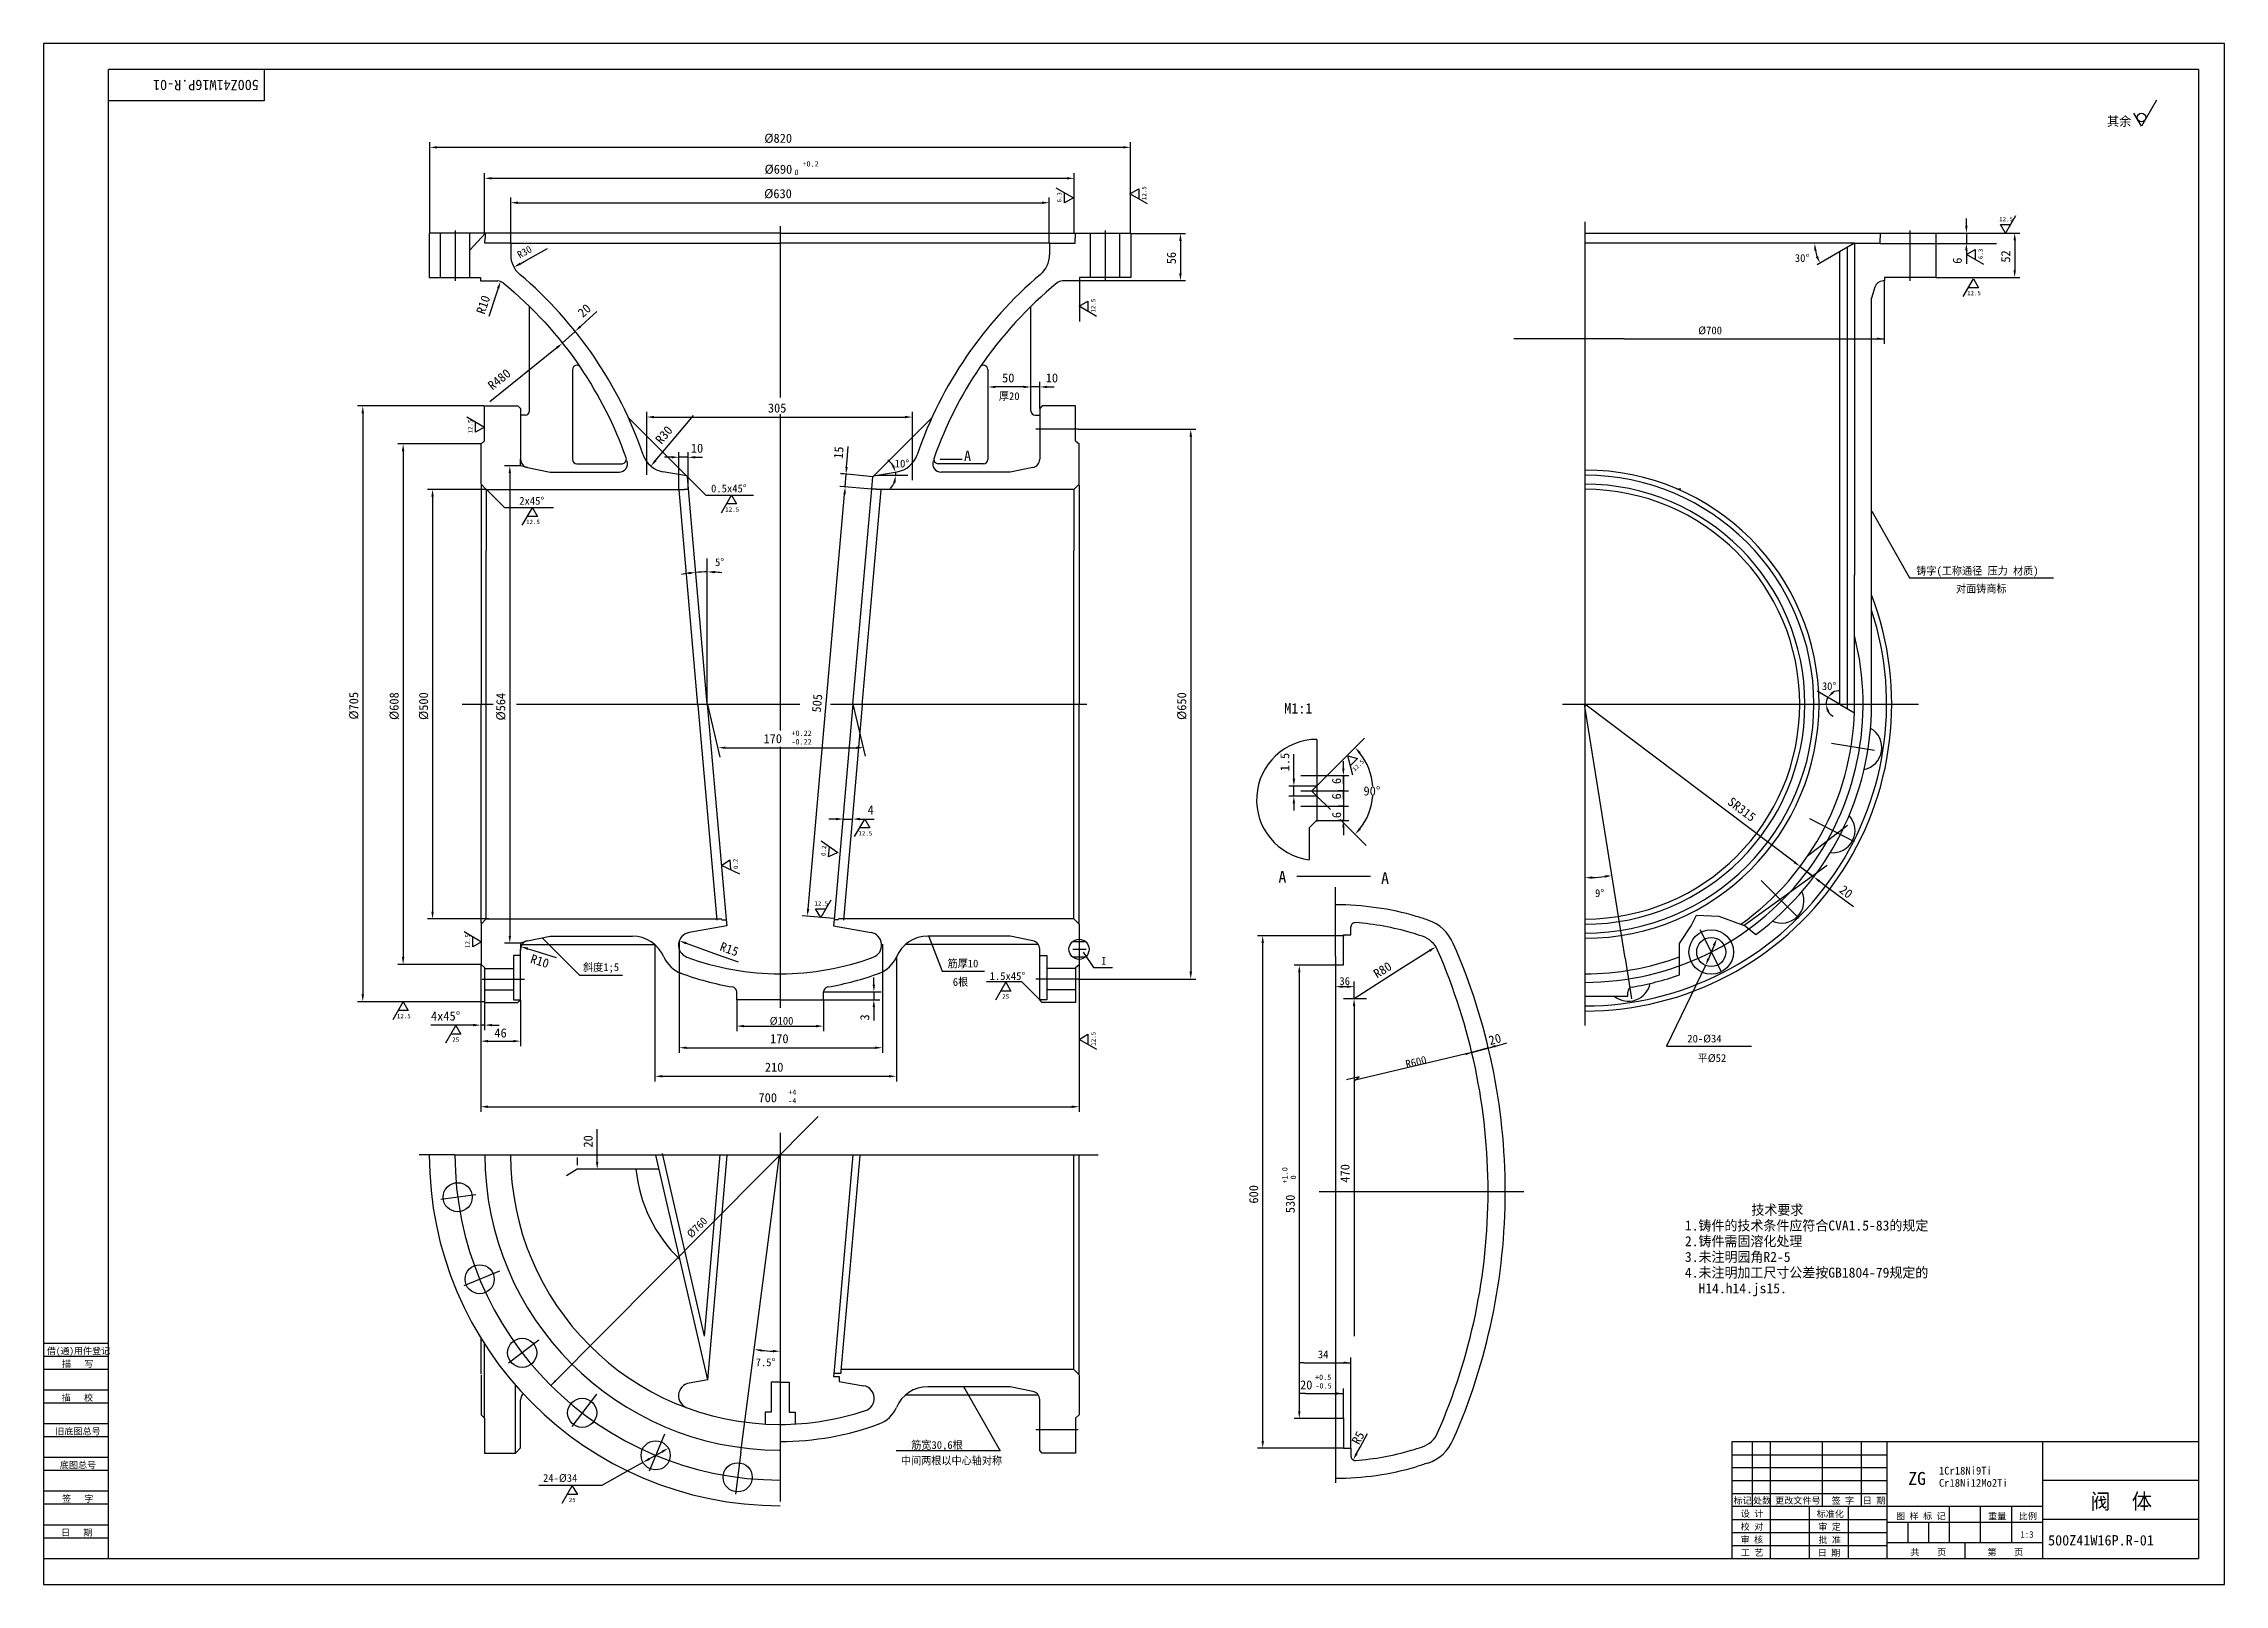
# Model space of a CAD drawing. Header units: metres. Extents: x 0 to 841, y 0 to 594.
import ezdxf

# ---------------------------------------------------------------- set-up
doc = ezdxf.new("R2010")
doc.units = ezdxf.units.M
for name, color, linetype in [('C', 6, 'Continuous'), ('D', 1, 'Continuous'), ('FL', 5, 'Continuous'), ('HA', 5, 'Continuous'), ('T', 7, 'Continuous'), ('TL', 4, 'Continuous')]:
    doc.layers.add(name, color=color, linetype=linetype)

# ---------------------------------------------------------------- blocks, each defined once
blk = doc.blocks.new('TUKUN1')
at = {"layer": 'FL'}
for p, q in [((841, 594), (0, 594)), ((0, 594), (0, 0)), ((841, 0), (841, 594)), ((0, 83), (25, 83)), ((0, 75), (25, 75)), ((0, 70), (25, 70)), ((0, 62), (25, 62)), ((0, 57), (25, 57)), ((659, 30), (659, 55)), ((666, 10), (666, 55)), ((686, 30), (686, 55)), ((701, 30), (701, 55)), ((0, 49), (25, 49)), ((0, 44), (25, 44)), ((651, 50), (711, 50)), ((651, 45), (711, 45)), ((0, 36), (25, 36)), ((651, 40), (711, 40)), ((651, 35), (711, 35)), ((0, 31), (25, 31)), ((696, 10), (696, 30)), ((0, 23), (25, 23)), ((0, 18), (25, 18)), ((651, 25), (711, 25)), ((651, 20), (711, 20)), ((651, 15), (711, 15)), ((0, 0), (841, 0))]:
    blk.add_line(p, q, dxfattribs=at)
at = {"layer": 'TL'}
for p, q in [((831, 584), (25, 584)), ((25, 10), (25, 584)), ((85, 584), (85, 572)), ((831, 584), (831, 10)), ((85, 572), (25, 572)), ((0, 93), (25, 93)), ((0, 88), (25, 88)), ((831, 55), (651, 55)), ((651, 55), (651, 10)), ((711, 10), (711, 55)), ((771, 10), (771, 55)), ((831, 40), (771, 40)), ((771, 30), (651, 30)), ((681, 10), (681, 30)), ((735, 16), (735, 30)), ((747, 16), (747, 30)), ((759, 16), (759, 30)), ((711, 24), (771, 24)), ((719, 16), (719, 24)), ((727, 16), (727, 24)), ((831, 25), (771, 25)), ((0, 10), (831, 10)), ((771, 16), (711, 16)), ((741, 10), (741, 16))]:
    blk.add_line(p, q, dxfattribs=at)
at = {"layer": 'T'}
for s, p in [('借(通)用件登记', (1.26, 88.76)), ('描   写', (7.09, 83.76)), ('描   校', (6.98, 70.76)), ('旧底图总号', (4.52, 57.76)), ('底图总号', (6.25, 44.76)), ('签   字', (7.1, 31.76)), ('标记', (651.71, 31.07)), ('处数', (659.22, 31.07)), ('更改文件号', (667.75, 31.07)), ('签 字', (689.53, 31.07)), ('日 期', (701.57, 31.07)), ('设 计', (654.5, 25.99)), ('标准化', (683.77, 25.93)), ('图 样 标 记', (714.4, 25.04)), ('重量', (749.88, 25.04)), ('比例', (761.7, 25.04)), ('日   期', (6.72, 18.76)), ('校 对', (654.48, 20.99)), ('审 核', (654.41, 15.99)), ('批 准', (684.46, 15.93)), ('审 定', (684.39, 20.93)), ('工 艺', (654.52, 10.99)), ('日 期', (684.18, 10.93)), ('共    页', (719.91, 11.13)), ('第    页', (749.62, 11.13))]:
    blk.add_text(s, height=2.5, dxfattribs=at).set_placement(p)

msp = doc.modelspace()

# ---------------------------------------------------------------- linework, layer by layer
at = {"layer": 'C'}
for p, q in [((158.7, 521.99), (158.7, 502.54)), ((284.03, 523.61), (284.03, 457.56)), ((409.36, 521.99), (409.36, 502.54)), ((594.41, 525.34), (594.41, 235.43)), ((719.74, 521.99), (719.74, 502.54)), ((284.03, 451.12), (284.03, 329.19)), ((398.97, 445.32), (382.64, 445.32)), ((161.35, 339.34), (173.38, 339.34)), ((182.36, 339.34), (291.64, 339.34)), ((303.4, 339.34), (350.53, 339.34)), ((350.53, 339.34), (402.25, 339.34)), ((585.74, 339.34), (722.98, 339.34)), ((284.03, 322.84), (284.03, 289.21)), ((689.45, 324.29), (706.1, 321.65)), ((484.89, 311.86), (496.95, 311.86)), ((484.89, 305.93), (496.95, 305.93)), ((484.89, 300), (496.95, 300)), ((680.98, 295.23), (698.22, 286.44)), ((284.03, 289.21), (284.03, 222.3)), ((662.41, 271.34), (676.89, 256.86)), ((498.23, 261.93), (498.23, 268.83)), ((498.23, 242), (498.23, 261.93)), ((638.7, 252.42), (646.92, 236.28)), ((396.73, 247.81), (402.08, 247.81)), ((396.97, 244.84), (402.08, 244.84)), ((397.2, 241.88), (401.83, 241.88)), ((498.23, 242), (498.23, 238.66)), ((498.23, 238.66), (498.23, 64.02)), ((609.92, 241.43), (612.4, 225.79)), ((169.09, 233.36), (185.42, 233.36)), ((398.97, 233.36), (382.64, 233.36)), ((594.41, 235.43), (594.41, 226.82)), ((594.41, 226.82), (594.41, 220.2)), ((594.41, 220.2), (594.41, 215.42)), ((284.03, 174.05), (284.03, 61.75)), ((158.4, 165.62), (144.86, 165.62)), ((158.4, 165.62), (406.71, 165.62)), ((491.96, 151.45), (570.86, 151.45)), ((166.72, 150.17), (153.16, 148.39)), ((175.79, 120.78), (162.08, 115.1)), ((190.95, 94.19), (179.31, 85.26)), ((213.25, 73.38), (203.67, 60.89)), ((284.03, 61.75), (284.03, 54.94)), ((398.97, 59.64), (382.64, 59.64)), ((498.23, 64.02), (498.23, 59.23)), ((498.23, 59.23), (498.23, 40.92)), ((239.39, 57.86), (233.51, 43.66)), ((268.93, 50.93), (266.8, 34.74)), ((284.03, 54.94), (284.03, 31.94)), ((498.23, 40.92), (498.23, 39.12))]:
    msp.add_line(p, q, dxfattribs=at)
for centre, radius, start, end in [((594.41, 339.34), 107.25, 270, 14.3), ((284.03, 165.62), 125.4, 180, 270)]:
    msp.add_arc(centre, radius, start, end, dxfattribs=at)
at = {"layer": 'D'}
for p, q in [((814.88, 572.26), (809.03, 562.12)), ((809.03, 562.12), (806.1, 567.19)), ((148.94, 520.74), (148.94, 556.02)), ((419.13, 520.74), (419.13, 556.02)), ((151.74, 554.02), (416.33, 554.02)), ((170.01, 520.74), (170.01, 544.08)), ((172.81, 542.08), (394.62, 542.08)), ((390.37, 538.42), (397.13, 534.52)), ((397.42, 520.74), (397.42, 544.08)), ((180.12, 517.01), (180.12, 534.67)), ((182.92, 532.67), (385.01, 532.67)), ((387.81, 516.98), (387.81, 534.67)), ((393.75, 532.57), (393.75, 536.47)), ((397.13, 534.52), (393.75, 532.57)), ((418.92, 536.13), (422.3, 538.08)), ((425.68, 532.23), (418.92, 536.13)), ((422.3, 538.08), (422.3, 534.18)), ((741.5, 523.77), (741.5, 526.57)), ((754.63, 524.29), (758.53, 524.29)), ((756.58, 520.91), (754.63, 524.29)), ((760.48, 527.67), (756.58, 520.91)), ((186.26, 510.5), (194.36, 514.97)), ((419.17, 520.77), (440.42, 520.77)), ((438.42, 517.97), (438.42, 505.42)), ((692.6, 513.71), (683.94, 508.71)), ((708.23, 516.98), (753.11, 516.98)), ((729.71, 520.97), (753.11, 520.97)), ((741.5, 520.97), (741.5, 516.98)), ((741.5, 514.18), (741.5, 511.38)), ((741.53, 512.72), (744.91, 514.67)), ((744.91, 514.67), (744.91, 510.77)), ((753.11, 520.97), (762.14, 520.97)), ((760.14, 518.17), (760.14, 506.64)), ((183.8, 509.14), (186.26, 510.5)), ((741.5, 511.38), (741.5, 509.12)), ((748.29, 508.82), (741.53, 512.72)), ((174.41, 497.01), (171.69, 488.86)), ((175.3, 499.66), (174.41, 497.01)), ((399.51, 502.62), (440.42, 502.62)), ((399.53, 502.49), (399.53, 486.85)), ((709.8, 502.28), (709.8, 478.23)), ((729.85, 503.84), (762.14, 503.84)), ((740.3, 496.53), (744.21, 503.29)), ((746.16, 499.91), (742.26, 499.91)), ((744.21, 503.29), (746.16, 499.91)), ((209.06, 486.86), (213.3, 490.75)), ((399.31, 492.75), (402.69, 494.7)), ((406.07, 488.85), (399.31, 492.75)), ((402.69, 494.7), (402.69, 490.8)), ((200, 478.51), (204.94, 483.06)), ((207, 484.96), (209.06, 486.86)), ((609.47, 480.23), (567, 480.23)), ((609.47, 480.23), (709.8, 480.23)), ((197.91, 476.73), (172.05, 455.91)), ((384.13, 453.35), (384.13, 463.63)), ((169.82, 454.33), (121.08, 454.33)), ((377.88, 461.63), (367.03, 461.63)), ((384.13, 461.63), (380.68, 461.63)), ((386.93, 461.63), (389.73, 461.63)), ((123.08, 451.53), (123.08, 227.42)), ((163.22, 450.06), (169.98, 446.15)), ((166.6, 444.2), (166.6, 448.11)), ((169.98, 446.15), (166.6, 444.2)), ((232.61, 427.82), (232.61, 452.03)), ((235.41, 450.03), (332.22, 450.03)), ((244.63, 443.5), (250.6, 450.57)), ((335.02, 425.67), (335.02, 452.03)), ((168.75, 439.66), (136.65, 439.66)), ((235.99, 433.26), (244.63, 443.5)), ((309.89, 433.57), (310.3, 438.64)), ((398.97, 445.32), (444.39, 445.32)), ((442.39, 442.52), (442.39, 236.16)), ((138.65, 436.86), (138.65, 241.82)), ((183.9, 431.21), (177.79, 431.21)), ((183.9, 431.21), (183.93, 433.77)), ((186.59, 430.54), (183.9, 431.21)), ((242.2, 434.53), (239.4, 434.53)), ((245, 421.99), (245, 436.53)), ((248.51, 434.53), (245, 434.53)), ((248.51, 421.99), (248.51, 436.53)), ((251.31, 434.53), (254.11, 434.53)), ((309.67, 430.78), (309.89, 433.57)), ((170.73, 422.16), (148, 422.16)), ((170.68, 422.22), (177.75, 415.15)), ((179.79, 428.41), (179.79, 250.01)), ((248.28, 426.95), (255.35, 419.88)), ((309.06, 423.13), (307.07, 423.29)), ((319.36, 422.18), (307.14, 423.25)), ((319.78, 426.95), (307.29, 428.24)), ((309.45, 427.99), (307.45, 428.15)), ((309.06, 423.13), (309.45, 427.99)), ((321.51, 427.58), (333.22, 427.58)), ((150, 419.36), (150, 259.32)), ((177.75, 415.15), (190.58, 415.15)), ((184.61, 408.33), (188.51, 415.09)), ((188.51, 415.09), (190.46, 411.71)), ((190.58, 415.15), (196.67, 415.15)), ((255.35, 419.88), (273.8, 419.88)), ((261.41, 413.14), (265.31, 419.9)), ((267.26, 416.52), (263.36, 416.52)), ((265.31, 419.9), (267.26, 416.52)), ((294.81, 260.36), (308.89, 420.29)), ((704.98, 413.7), (719.63, 387.99)), ((190.46, 411.71), (186.56, 411.71)), ((255.94, 339.34), (255.94, 395.45)), ((719.63, 387.99), (775.1, 387.99)), ((255.99, 339.19), (260.82, 318.95)), ((312.11, 339.34), (316.81, 319.31)), ((609.92, 241.43), (594.2, 339.34)), ((675.18, 278.44), (594.41, 339.34)), ((692.6, 339.3), (683.94, 344.3)), ((262.96, 322.55), (313.41, 322.55)), ((482.15, 313.36), (482.15, 320.12)), ((490.91, 307.76), (509.44, 326.29)), ((482.15, 310.56), (482.15, 313.36)), ((496.95, 311.86), (503.34, 311.86)), ((501.12, 311.8), (503.23, 311.8)), ((501.23, 314.6), (501.23, 317.4)), ((501.23, 311.8), (501.23, 305.93)), ((501.23, 308.69), (501.23, 311.49)), ((502.92, 319.45), (506.69, 318.44)), ((504.94, 311.91), (502.92, 319.45)), ((506.69, 318.44), (503.93, 315.68)), ((491.02, 307.76), (480.15, 307.76)), ((491.02, 303.92), (480.15, 303.92)), ((482.15, 303.92), (482.15, 307.76)), ((490.91, 304.02), (496.25, 298.69)), ((496.95, 305.93), (503.23, 305.93)), ((501.23, 305.89), (499.23, 305.89)), ((501.23, 305.89), (501.23, 300)), ((501.23, 302.78), (501.23, 305.58)), ((305.63, 295.05), (302.83, 295.05)), ((308.43, 295.05), (312.07, 295.05)), ((312.75, 288.27), (316.65, 295.03)), ((314.87, 295.05), (317.67, 295.05)), ((316.65, 295.03), (318.61, 291.65)), ((317.67, 295.05), (320.26, 295.05)), ((482.15, 301.12), (482.15, 298.32)), ((490.93, 294.49), (503.34, 294.49)), ((496.95, 300), (503.23, 300)), ((501.23, 299.98), (499.23, 299.98)), ((501.23, 294.49), (499.23, 294.49)), ((500.01, 294.93), (510.04, 284.89)), ((501.23, 299.98), (501.23, 294.49)), ((299.85, 286.62), (306.25, 282.14)), ((318.61, 291.65), (314.7, 291.65)), ((501.23, 291.69), (501.23, 288.89)), ((261.41, 277.1), (264.6, 279.34)), ((264.6, 279.34), (264.94, 275.45)), ((302.71, 280.49), (303.05, 284.38)), ((306.25, 282.14), (302.71, 280.49)), ((268.48, 273.81), (261.41, 277.1)), ((483.26, 272.97), (511.72, 272.97)), ((677.41, 276.76), (682.58, 272.81)), ((677.41, 276.76), (681.88, 273.38)), ((684.81, 271.11), (687.03, 269.41)), ((687.03, 269.41), (691.61, 265.91)), ((303.58, 263.83), (299.67, 257.07)), ((691.61, 265.91), (697.99, 261.31)), ((171.67, 256.52), (148, 256.52)), ((304.78, 256.67), (292.57, 257.75)), ((299.67, 257.07), (297.72, 260.45)), ((297.72, 260.45), (301.63, 260.45)), ((162.15, 251.66), (168.91, 247.75)), ((165.53, 245.8), (165.53, 249.71)), ((168.91, 247.75), (165.53, 245.8)), ((183.9, 247.21), (177.79, 247.21)), ((186.57, 248.14), (183.9, 247.21)), ((183.9, 247.21), (183.9, 244.27)), ((186.75, 245.05), (189.43, 244.22)), ((189.43, 244.22), (197.62, 241.65)), ((192.43, 249.17), (206.68, 234.83)), ((235.77, 246.63), (235.77, 193.89)), ((245.15, 248.11), (245.15, 204.89)), ((247.79, 247.17), (259.81, 242.85)), ((323.47, 246.77), (323.47, 204.89)), ((341.34, 249.83), (346.56, 236.43)), ((501.59, 250.09), (468.14, 250.09)), ((470.14, 55.31), (470.14, 247.29)), ((534.52, 244.29), (523.02, 236.99)), ((644.19, 246.37), (642.01, 241.19)), ((168.75, 239.02), (136.65, 239.02)), ((168.58, 239.07), (168.58, 213.61)), ((259.81, 242.85), (267.9, 239.95)), ((328.87, 241.9), (328.87, 193.89)), ((346.56, 236.43), (362.79, 236.43)), ((399.31, 239.02), (399.31, 182.14)), ((400.92, 243.69), (404.84, 237.78)), ((404.84, 237.78), (412.27, 237.78)), ((498.39, 238.74), (482.25, 238.74)), ((484.25, 235.94), (484.25, 66.75)), ((523.02, 236.99), (505.38, 225.8)), ((640.93, 238.61), (625.84, 207.49)), ((206.68, 234.83), (223.25, 234.83)), ((300.76, 228.38), (322.95, 228.38)), ((320.16, 231.18), (320.16, 233.98)), ((320.16, 228.38), (320.16, 225.4)), ((377.2, 232.25), (363.66, 232.25)), ((367.17, 225.35), (371.08, 232.11)), ((373.03, 228.73), (369.12, 228.73)), ((371.08, 232.11), (373.03, 228.73)), ((384.27, 225.18), (377.2, 232.25)), ((398.97, 233.36), (444.39, 233.36)), ((502.58, 230.42), (501, 230.42)), ((505.38, 225.8), (505.38, 232.42)), ((169.82, 224.62), (121.08, 224.62)), ((134.77, 217.81), (138.68, 224.57)), ((140.63, 221.19), (136.72, 221.19)), ((138.68, 224.57), (140.63, 221.19)), ((170.07, 224.33), (170.07, 213.61)), ((183.93, 225.32), (183.93, 207.43)), ((267.3, 225.33), (267.3, 213.23)), ((300.59, 225.4), (322.43, 225.4)), ((300.7, 225.4), (300.7, 213.23)), ((320.16, 222.6), (320.16, 219.8)), ((320.16, 219.8), (320.16, 217.38)), ((510.1, 225.8), (501.3, 225.8)), ((505.37, 223), (505.37, 95.75)), ((162.98, 215.61), (149.39, 215.61)), ((155.07, 208.74), (158.97, 215.5)), ((160.92, 212.12), (157.02, 212.12)), ((158.97, 215.5), (160.92, 212.12)), ((165.78, 215.61), (162.98, 215.61)), ((170.07, 215.61), (168.58, 215.61)), ((168.58, 213.61), (168.58, 207.43)), ((172.87, 215.61), (175.67, 215.61)), ((270.1, 215.23), (297.9, 215.23)), ((399.35, 210.12), (402.73, 212.07)), ((402.73, 212.07), (402.73, 208.17)), ((168.58, 207.43), (168.58, 182.14)), ((171.38, 209.43), (181.13, 209.43)), ((247.95, 206.89), (320.67, 206.89)), ((406.11, 206.22), (399.35, 210.12)), ((550.79, 205), (505.85, 194.33)), ((557.17, 206.8), (550.6, 204.99)), ((550.79, 205), (559.46, 207.36)), ((559.87, 207.55), (562.57, 208.29)), ((562.57, 208.29), (564.3, 208.72)), ((625.84, 207.49), (658.64, 207.49)), ((238.57, 195.89), (326.07, 195.89)), ((507.3, 195.7), (502.44, 194.55)), ((505.85, 194.33), (507.3, 195.7)), ((171.38, 184.14), (396.51, 184.14)), ((195.63, 76.68), (298.76, 180.44)), ((213.47, 171.1), (213.47, 175.51)), ((213.47, 162.85), (213.47, 171.1)), ((268.93, 50.93), (283.83, 165.47)), ((486.02, 85.45), (484.63, 85.45)), ((486.02, 85.45), (504.16, 85.45)), ((504.16, 52.51), (504.16, 87.45)), ((354.79, 76.33), (368.84, 51.53)), ((486.63, 73.56), (484.5, 73.56)), ((486.63, 73.56), (501.32, 73.56)), ((501.32, 64.08), (501.32, 75.56)), ((498.39, 63.95), (482.25, 63.95)), ((233.59, 48.39), (238.49, 51.13)), ((368.84, 51.53), (328.83, 51.53)), ((501.35, 52.51), (468.14, 52.51)), ((506.35, 50.44), (507.68, 52.91)), ((507.68, 52.91), (510.5, 58.12)), ((226.26, 44.29), (215.27, 38.14)), ((231.14, 47.02), (226.26, 44.29)), ((215.27, 38.14), (190.94, 38.14)), ((199.99, 31.25), (203.89, 38.01)), ((205.84, 34.63), (201.94, 34.63)), ((203.89, 38.01), (205.84, 34.63))]:
    msp.add_line(p, q, dxfattribs=at)
msp.add_circle((809.03, 565.5), 1.69, dxfattribs=at)
for centre, radius, start, end in [((698.32, 517.01), 15.31, 190.49, 199.51), ((321.51, 427.58), 7.14, 32.63, 55.26), ((321.51, 427.58), 7.14, 314.74, 337.37), ((321.51, 427.58), 7.14, 360, 10), ((255.94, 339.34), 50.99, 98.15, 101.29), ((255.94, 339.34), 50.99, 90, 95), ((255.94, 339.34), 50.99, 83.71, 86.85), ((692.54, 339.34), 5.2, 150, 180), ((692.54, 339.34), 5.2, 211.26, 242.52), ((692.54, 339.34), 5.2, 87.48, 118.74), ((489.04, 305.89), 23.63, 4.47, 38.21), ((489.04, 305.89), 23.63, 321.79, 355.53), ((594.41, 338.01), 65.58, 272.45, 276.67), ((284.03, 167.03), 77.16, 264.67, 267.92)]:
    msp.add_arc(centre, radius, start, end, dxfattribs=at)
for points in [[(151.74, 554.48), (151.74, 553.55), (148.94, 554.02)], [(416.33, 554.48), (416.33, 553.55), (419.13, 554.02)], [(172.81, 542.55), (172.81, 541.62), (170.01, 542.08)], [(394.62, 542.55), (394.62, 541.62), (397.42, 542.08)], [(182.92, 533.14), (182.92, 532.2), (180.12, 532.67)], [(385.01, 533.14), (385.01, 532.2), (387.81, 532.67)], [(741.04, 523.77), (741.97, 523.77), (741.5, 520.97)], [(437.95, 517.97), (438.88, 517.97), (438.42, 520.77)], [(682.8, 514.18), (683.73, 514.27), (683.01, 517.01)], [(741.04, 514.18), (741.97, 514.18), (741.5, 516.98)], [(759.67, 518.17), (760.61, 518.17), (760.14, 520.97)], [(184.03, 508.74), (183.58, 509.55), (181.35, 507.79)], [(437.95, 505.42), (438.88, 505.42), (438.42, 502.62)], [(684.31, 512.09), (683.46, 511.7), (685.06, 509.36)], [(759.67, 506.64), (760.61, 506.64), (760.14, 503.84)], [(175.74, 499.52), (174.86, 499.81), (176.19, 502.32)], [(206.69, 485.3), (207.32, 484.62), (204.94, 483.06)], [(707, 480.68), (709.8, 480.23), (707, 479.78)], [(198.2, 476.37), (197.62, 477.09), (200.09, 478.49)], [(122.61, 451.53), (123.54, 451.53), (123.08, 454.33)], [(367.03, 462.1), (367.03, 461.17), (364.23, 461.63)], [(377.88, 462.1), (377.88, 461.17), (380.68, 461.63)], [(386.93, 462.1), (386.93, 461.17), (384.13, 461.63)], [(235.41, 450.5), (235.41, 449.57), (232.61, 450.03)], [(332.22, 450.5), (332.22, 449.57), (335.02, 450.03)], [(138.18, 436.86), (139.11, 436.86), (138.65, 439.66)], [(441.93, 442.52), (442.86, 442.52), (442.39, 445.32)], [(179.32, 428.41), (180.25, 428.41), (179.79, 431.21)], [(236.34, 432.96), (235.63, 433.56), (234.18, 431.12)], [(242.2, 435), (242.2, 434.07), (245, 434.53)], [(251.31, 435), (251.31, 434.07), (248.51, 434.53)], [(309.2, 430.82), (310.14, 430.74), (309.45, 427.99)], [(327.96, 431.6), (327.09, 431.26), (328.54, 428.82)], [(149.53, 419.36), (150.46, 419.36), (150, 422.16)], [(308.43, 420.33), (309.36, 420.25), (309.14, 423.08)], [(327.64, 424.92), (328.56, 424.74), (328.65, 427.58)], [(248.66, 390.28), (248.77, 389.35), (251.5, 390.14)], [(258.73, 389.79), (258.76, 390.72), (255.94, 390.33)], [(687.65, 336.52), (688.55, 336.77), (687.34, 339.34)], [(690.37, 343.56), (689.72, 344.23), (688.04, 341.94)], [(262.96, 323.02), (262.96, 322.09), (260.16, 322.55)], [(313.41, 323.02), (313.41, 322.09), (316.21, 322.55)], [(507.26, 320.2), (507.96, 320.82), (505.75, 322.6)], [(500.77, 314.6), (501.7, 314.6), (501.23, 311.8)], [(481.69, 310.56), (482.62, 310.56), (482.15, 307.76)], [(481.69, 301.12), (482.62, 301.12), (482.15, 303.92)], [(305.63, 295.52), (305.63, 294.58), (308.43, 295.05)], [(314.87, 295.52), (314.87, 294.58), (312.07, 295.05)], [(500.77, 291.69), (501.7, 291.69), (501.23, 294.49)], [(507.96, 290.96), (507.26, 291.58), (505.75, 289.18)], [(674.89, 278.07), (675.46, 278.81), (677.41, 276.76)], [(597.22, 272.03), (597.2, 272.96), (594.41, 272.43)], [(601.97, 273.34), (602.1, 272.42), (604.81, 273.26)], [(685.09, 271.48), (684.52, 270.74), (682.58, 272.81)], [(149.53, 259.32), (150.46, 259.32), (150, 256.52)], [(294.34, 260.4), (295.27, 260.32), (294.56, 257.57)], [(179.32, 250.01), (180.25, 250.01), (179.79, 247.21)], [(186.61, 244.61), (186.89, 245.5), (184.08, 245.89)], [(247.63, 246.73), (247.95, 247.6), (245.15, 248.11)], [(469.68, 247.29), (470.61, 247.29), (470.14, 250.09)], [(534.77, 243.9), (534.27, 244.69), (536.88, 245.79)], [(644.62, 246.19), (643.76, 246.55), (645.27, 248.95)], [(138.18, 241.82), (139.11, 241.82), (138.65, 239.02)], [(441.93, 236.16), (442.86, 236.16), (442.39, 233.36)], [(483.79, 235.94), (484.72, 235.94), (484.25, 238.74)], [(642.44, 241.01), (641.58, 241.37), (640.93, 238.61)], [(122.61, 227.42), (123.54, 227.42), (123.08, 224.62)], [(319.69, 231.18), (320.63, 231.18), (320.16, 228.38)], [(501, 230.89), (501, 229.96), (498.2, 230.42)], [(502.58, 230.89), (502.58, 229.96), (505.38, 230.42)], [(319.69, 222.6), (320.63, 222.6), (320.16, 225.4)], [(504.91, 223), (505.84, 223), (505.37, 225.8)], [(165.78, 216.08), (165.78, 215.15), (168.58, 215.61)], [(172.87, 216.08), (172.87, 215.15), (170.07, 215.61)], [(270.1, 215.7), (270.1, 214.76), (267.3, 215.23)], [(297.9, 215.7), (297.9, 214.76), (300.7, 215.23)], [(171.38, 209.9), (171.38, 208.96), (168.58, 209.43)], [(181.13, 209.9), (181.13, 208.96), (183.93, 209.43)], [(247.95, 207.36), (247.95, 206.43), (245.15, 206.89)], [(320.67, 207.36), (320.67, 206.43), (323.47, 206.89)], [(548.48, 204.05), (550.79, 205), (548.3, 204.81)], [(559.75, 208), (560, 207.1), (557.17, 206.8)], [(238.57, 196.35), (238.57, 195.42), (235.77, 195.89)], [(326.07, 196.35), (326.07, 195.42), (328.87, 195.89)], [(171.38, 184.61), (171.38, 183.67), (168.58, 184.14)], [(396.51, 184.61), (396.51, 183.67), (399.31, 184.14)], [(213.01, 162.85), (213.94, 162.85), (213.47, 160.05)], [(276.81, 89.74), (276.91, 90.67), (274.08, 90.52)], [(281.24, 90.39), (281.22, 89.46), (284.03, 89.87)], [(501.36, 85.9), (504.16, 85.45), (501.36, 85)], [(197.09, 78.7), (195.63, 76.68), (197.65, 78.15)], [(498.52, 74.01), (501.32, 73.56), (498.52, 73.11)], [(483.79, 66.75), (484.72, 66.75), (484.25, 63.95)], [(238.72, 50.73), (238.26, 51.54), (240.93, 52.5)], [(469.68, 55.31), (470.61, 55.31), (470.14, 52.51)], [(506.76, 50.22), (505.94, 50.67), (505.02, 47.98)], [(233.82, 47.98), (233.36, 48.8), (231.14, 47.02)]]:
    msp.add_solid(points, dxfattribs=at)
at = {"layer": 'HA'}
for p, q in [((170.28, 520.82), (164.38, 514.4)), ((695.64, 292.6), (680.24, 280.69)), ((687.77, 277.13), (655.78, 254.06)), ((630.84, 247.12), (635.33, 253.93)), ((635.33, 253.93), (637.42, 258.01)), ((637.42, 258.01), (646.09, 257.67)), ((646.09, 257.67), (654.35, 254.59)), ((654.35, 254.59), (656.13, 253.93)), ((656.13, 253.93), (660.28, 250.52)), ((630.84, 241.81), (630.84, 247.12)), ((630.84, 234.96), (630.84, 241.81))]:
    msp.add_line(p, q, dxfattribs=at)
msp.add_circle((399.31, 244.84), 3.88, dxfattribs=at)
at = {"layer": 'TL'}
for p, q in [((148.73, 520.97), (148.73, 503.81)), ((153.07, 520.97), (148.73, 520.97)), ((164.31, 520.97), (153.07, 520.97)), ((153.07, 503.87), (153.07, 520.89)), ((170.15, 520.97), (164.31, 520.97)), ((164.33, 503.87), (164.33, 520.89)), ((284.03, 520.97), (170.15, 520.97)), ((170.21, 517.01), (170.22, 518.99)), ((180.12, 517.01), (170.21, 517.01)), ((170.22, 520.97), (170.22, 518.99)), ((180.12, 517.01), (284.22, 517.01)), ((180.12, 517.01), (180.12, 512.57)), ((387.94, 517.01), (283.83, 517.01)), ((284.03, 520.97), (397.9, 520.97)), ((387.94, 517.01), (397.85, 517.01)), ((387.94, 517.01), (387.94, 512.57)), ((397.84, 520.97), (397.84, 518.99)), ((397.85, 517.01), (397.84, 518.99)), ((397.9, 520.97), (403.74, 520.97)), ((403.73, 503.87), (403.73, 520.89)), ((403.74, 520.97), (414.99, 520.97)), ((414.99, 520.97), (419.33, 520.97)), ((414.99, 503.87), (414.99, 520.89)), ((419.33, 520.97), (419.33, 503.81)), ((698.32, 517.01), (594.22, 517.01)), ((594.41, 520.97), (708.29, 520.97)), ((698.32, 517.01), (692.6, 513.71)), ((692.6, 513.71), (692.6, 339.41)), ((695.68, 389.06), (695.68, 515.49)), ((698.32, 517.01), (708.23, 517.01)), ((698.32, 517.01), (698.32, 512.57)), ((708.22, 520.97), (708.22, 518.99)), ((708.23, 517.01), (708.22, 518.99)), ((708.29, 520.97), (714.12, 520.97)), ((714.12, 520.97), (725.37, 520.97)), ((725.37, 520.97), (729.71, 520.97)), ((729.71, 520.97), (729.71, 503.81)), ((698.32, 512.57), (698.32, 389.06)), ((148.73, 503.81), (153.07, 503.81)), ((153.07, 503.81), (164.31, 503.81)), ((164.31, 503.81), (168.53, 503.81)), ((168.53, 503.81), (168.53, 502.49)), ((168.53, 502.49), (175.14, 502.49)), ((399.53, 502.49), (392.91, 502.49)), ((399.53, 503.81), (399.53, 502.49)), ((403.74, 503.81), (399.53, 503.81)), ((414.99, 503.81), (403.74, 503.81)), ((419.33, 503.81), (414.99, 503.81)), ((706.19, 500.13), (704.92, 495.83)), ((709.91, 502.49), (709.36, 502.49)), ((714.12, 503.81), (709.91, 503.81)), ((709.91, 503.81), (709.91, 502.49)), ((725.37, 503.81), (714.12, 503.81)), ((729.71, 503.81), (725.37, 503.81)), ((187.37, 480.27), (187.37, 492.56)), ((380.69, 480.27), (380.69, 492.56)), ((704.96, 388.03), (704.96, 495.98)), ((187.37, 452.42), (187.37, 480.27)), ((380.69, 452.42), (380.69, 480.27)), ((203.97, 468.36), (203.97, 433.71)), ((364.09, 468.36), (364.09, 433.71)), ((170.07, 454.34), (182.94, 454.34)), ((170.07, 440.87), (170.07, 454.34)), ((182.94, 454.34), (183.93, 453.35)), ((385.12, 454.34), (384.13, 453.35)), ((397.99, 454.34), (385.12, 454.34)), ((397.99, 440.87), (397.99, 454.34)), ((183.93, 453.35), (183.93, 433.77)), ((185.72, 450.77), (183.93, 450.77)), ((233.92, 441.34), (225.51, 449.75)), ((334.13, 441.34), (342.54, 449.75)), ((382.34, 450.77), (384.13, 450.77)), ((384.13, 453.35), (384.13, 433.77)), ((170.07, 440.87), (168.75, 439.66)), ((168.75, 424.14), (168.75, 439.66)), ((247.93, 427.34), (233.92, 441.34)), ((320.13, 427.34), (334.13, 441.34)), ((397.99, 440.87), (399.31, 439.66)), ((399.31, 424.14), (399.31, 439.66)), ((186.57, 430.54), (195.33, 428.76)), ((205.62, 432.06), (223.08, 432.06)), ((245, 427.85), (238.85, 428.94)), ((323.06, 427.85), (329.21, 428.94)), ((362.44, 432.06), (344.97, 432.06)), ((345.7, 433.79), (354.29, 433.79)), ((381.48, 430.54), (372.72, 428.76)), ((170.73, 422.16), (168.75, 424.14)), ((168.75, 423.81), (168.75, 423.15)), ((168.75, 423.15), (168.75, 339.45)), ((170.73, 422.16), (247.04, 422.16)), ((170.73, 422.16), (170.73, 398.49)), ((195.33, 428.76), (221.91, 428.76)), ((247.93, 427.34), (245, 427.85)), ((252.33, 339.02), (245.07, 422.03)), ((247.04, 422.2), (248.7, 422.18)), ((248.28, 426.95), (247.93, 427.34)), ((248.68, 422.35), (248.28, 426.95)), ((255.94, 339.34), (248.68, 422.35)), ((312.11, 339.34), (319.37, 422.35)), ((315.73, 339.02), (322.99, 422.03)), ((321.02, 422.2), (319.36, 422.18)), ((319.37, 422.35), (319.78, 426.95)), ((319.78, 426.95), (320.13, 427.34)), ((320.13, 427.34), (323.06, 427.85)), ((397.33, 422.16), (321.01, 422.16)), ((372.72, 428.76), (346.15, 428.76)), ((397.33, 422.16), (399.31, 424.14)), ((397.33, 422.16), (397.33, 398.49)), ((399.31, 423.81), (399.31, 423.15)), ((399.31, 423.15), (399.31, 339.45)), ((631.4, 422.2), (629.74, 422.18)), ((170.73, 256.52), (170.73, 398.49)), ((397.33, 256.52), (397.33, 398.49)), ((695.72, 337.5), (695.68, 389.06)), ((698.36, 339.34), (698.32, 389.06)), ((704.96, 339.34), (704.96, 388.03)), ((168.75, 255.53), (168.75, 339.23)), ((252.33, 339.02), (259.59, 256.01)), ((255.94, 339.34), (263.21, 256.33)), ((312.11, 339.34), (304.85, 256.33)), ((315.73, 339.02), (308.47, 256.01)), ((399.31, 255.53), (399.31, 339.23)), ((692.6, 339.3), (698.31, 336.01)), ((491.07, 325.78), (491.07, 307.81)), ((491.02, 307.87), (489.08, 305.93)), ((491.02, 303.92), (489.08, 305.86)), ((491.07, 307.81), (491.07, 303.97)), ((491.07, 303.97), (491.07, 294.07)), ((490.93, 294.49), (488.11, 291.66)), ((488.11, 291.66), (488.11, 279.34)), ((170.73, 256.52), (168.75, 254.54)), ((168.75, 254.87), (168.75, 255.53)), ((168.75, 254.54), (168.75, 239.02)), ((170.73, 256.52), (261.53, 256.52)), ((263.42, 253.87), (248.95, 251.31)), ((261.56, 256.19), (263.21, 256.25)), ((263.21, 256.33), (263.42, 253.87)), ((304.85, 256.33), (304.63, 253.87)), ((304.63, 253.87), (319.1, 251.31)), ((306.49, 256.19), (304.84, 256.25)), ((397.33, 256.52), (306.52, 256.52)), ((397.33, 256.52), (399.31, 254.54)), ((399.31, 254.87), (399.31, 255.53)), ((399.31, 254.54), (399.31, 239.02)), ((504.16, 250.4), (504.16, 253.47)), ((183.93, 237.49), (183.93, 244.9)), ((184.42, 246.63), (235.77, 246.63)), ((186.57, 248.14), (195.33, 249.92)), ((195.33, 249.92), (221.91, 249.92)), ((221.91, 249.92), (227.05, 249.92)), ((383.64, 246.63), (332.28, 246.63)), ((346.15, 249.92), (341, 249.92)), ((372.72, 249.92), (346.15, 249.92)), ((381.48, 248.14), (372.72, 249.92)), ((384.13, 237.49), (384.13, 244.9)), ((501.35, 250.4), (504.16, 250.4)), ((501.35, 238.85), (501.35, 250.4)), ((170.07, 237.81), (168.75, 239.02)), ((170.07, 237.81), (170.07, 237.49)), ((170.07, 237.49), (170.07, 229.24)), ((170.2, 237.49), (181.23, 237.49)), ((181.23, 242.48), (181.23, 237.29)), ((183.87, 242.48), (181.23, 242.48)), ((181.23, 237.29), (181.23, 229.19)), ((183.93, 229.24), (183.93, 237.49)), ((384.13, 229.24), (384.13, 237.49)), ((384.19, 242.48), (386.83, 242.48)), ((386.83, 242.48), (386.83, 237.42)), ((397.86, 237.49), (386.83, 237.49)), ((386.83, 237.42), (386.83, 229.17)), ((397.99, 237.81), (399.31, 239.02)), ((397.99, 237.81), (397.99, 237.49)), ((397.99, 237.49), (397.99, 229.24)), ((498.05, 238.85), (501.35, 238.85)), ((170.07, 229.24), (170.07, 224.33)), ((170.2, 229.23), (181.23, 229.23)), ((181.23, 229.19), (181.23, 225.35)), ((183.93, 225.32), (183.93, 229.24)), ((267.3, 225.33), (267.3, 228.38)), ((300.76, 225.33), (300.76, 228.38)), ((384.13, 225.32), (384.13, 229.24)), ((397.86, 229.23), (386.83, 229.23)), ((386.83, 229.17), (386.83, 225.35)), ((397.99, 229.24), (397.99, 224.33)), ((610.91, 226.82), (610.91, 228.34)), ((170.07, 224.33), (182.94, 224.33)), ((181.23, 225.35), (183.87, 225.35)), ((182.94, 224.33), (183.93, 225.32)), ((283.8, 225.33), (267.3, 225.33)), ((284.26, 225.33), (300.76, 225.33)), ((385.12, 224.33), (384.13, 225.32)), ((386.83, 225.35), (384.19, 225.35)), ((397.99, 224.33), (385.12, 224.33)), ((594.41, 226.82), (610.91, 226.82)), ((205.8, 160.04), (201.65, 157.48)), ((205.8, 164.63), (205.8, 161.57)), ((237.31, 160.04), (205.8, 160.04)), ((256.13, 78.86), (236.04, 165.51)), ((254.93, 95.71), (238.61, 166.11)), ((254.93, 95.71), (260.96, 165.74)), ((256.13, 78.86), (263.59, 165.51)), ((312.11, 165.62), (304.85, 82.61)), ((314.74, 165.39), (307.48, 82.38)), ((397.33, 82.8), (397.33, 165.5)), ((399.31, 81.81), (399.31, 165.51)), ((168.75, 81.81), (168.75, 94.78)), ((170.07, 64.08), (170.07, 92.68)), ((168.75, 81.15), (168.75, 81.81)), ((168.75, 80.82), (168.75, 65.3)), ((181.92, 50.61), (181.92, 76.85)), ((256.13, 78.86), (248.95, 77.59)), ((280.57, 77.97), (280.57, 66.42)), ((283.87, 77.97), (280.57, 77.97)), ((284.18, 77.97), (287.48, 77.97)), ((287.48, 77.97), (287.48, 66.42)), ((304.85, 82.61), (304.63, 80.14)), ((304.63, 80.14), (306.76, 80.1)), ((307.41, 81.35), (304.74, 81.35)), ((306.76, 80.1), (306.76, 78.26)), ((306.76, 78.26), (316.24, 76.58)), ((307.48, 82.38), (307.41, 81.35)), ((397.33, 82.8), (307.52, 82.8)), ((346.15, 76.2), (341, 76.2)), ((372.72, 76.2), (346.15, 76.2)), ((381.48, 74.41), (372.72, 76.2)), ((397.33, 82.8), (399.31, 80.82)), ((399.31, 81.15), (399.31, 81.81)), ((399.31, 80.82), (399.31, 65.3)), ((183.93, 63.77), (183.93, 71.18)), ((383.64, 72.9), (332.28, 72.9)), ((384.13, 63.77), (384.13, 71.18)), ((170.07, 64.08), (168.75, 65.3)), ((170.07, 64.08), (170.07, 63.77)), ((170.07, 63.77), (170.07, 55.52)), ((183.93, 53.25), (183.93, 63.77)), ((278.26, 66.42), (278.26, 61.83)), ((280.57, 66.42), (278.26, 66.42)), ((287.48, 66.42), (289.79, 66.42)), ((289.79, 66.42), (289.79, 61.83)), ((384.13, 55.52), (384.13, 63.77)), ((397.99, 64.08), (399.31, 65.3)), ((397.99, 64.08), (397.99, 63.77)), ((397.99, 63.77), (397.99, 55.52)), ((498.05, 64.06), (501.35, 64.06)), ((501.35, 64.06), (501.35, 52.51)), ((170.07, 55.52), (170.07, 50.61)), ((170.07, 50.61), (181.29, 50.61)), ((181.29, 50.61), (181.92, 50.61)), ((181.92, 50.61), (183.92, 52.59)), ((183.92, 52.59), (183.93, 53.25)), ((183.93, 53.25), (183.93, 55.52)), ((384.13, 51.6), (384.13, 55.52)), ((385.12, 50.61), (384.13, 51.6)), ((397.99, 50.61), (385.12, 50.61)), ((397.99, 55.52), (397.99, 50.61)), ((501.35, 52.51), (504.16, 52.51)), ((504.16, 52.51), (504.16, 49.43))]:
    msp.add_line(p, q, dxfattribs=at)
for points in [[(177.23, 501.75, -0.07), (206.98, 469.29, -0.07)], [(390.83, 501.75, 0.07), (361.07, 469.29, 0.07)], [(533.84, 256.11, 0.01), (529.33, 257.54, 0.01)], [(533.84, 46.79, -0.01), (529.33, 45.37, -0.01)]]:
    msp.add_lwpolyline(points, format="xyb", dxfattribs=at)
for centre, radius in [((643.1, 243.78), 8.58), ((643.1, 243.78), 5.61), ((159.7, 149.25), 5.61), ((168.17, 117.63), 5.61), ((184.54, 89.28), 5.61), ((207.69, 66.13), 5.61), ((236.04, 49.76), 5.61), ((267.66, 41.29), 5.61)]:
    msp.add_circle(centre, radius, dxfattribs=at)
for centre, radius, start, end in [((190.02, 512.57), 9.9, 180, 229.8), ((81.39, 384.03), 158.4, 18.95, 49.8), ((486.67, 384.03), 158.4, 130.2, 161.05), ((378.04, 512.57), 9.9, 310.2, 0), ((175.14, 499.19), 3.3, 50.85, 90), ((392.91, 499.19), 3.3, 90, 129.15), ((709.36, 499.19), 3.3, 90, 163.48), ((205.62, 468.36), 1.65, 34.17, 180), ((81.39, 384.03), 151.8, 19.32, 34.17), ((486.67, 384.03), 151.8, 145.83, 160.68), ((362.44, 468.36), 1.65, 0, 145.83), ((185.72, 452.42), 1.65, 270, 0), ((382.34, 452.42), 1.65, 180, 270), ((187.23, 433.77), 3.3, 180, 258.5), ((205.62, 433.71), 1.65, 180, 270), ((221.91, 432.06), 3.3, 270, 18.87), ((223.08, 433.71), 1.65, 270, 19.32), ((240.57, 438.69), 9.9, 198.95, 260), ((327.49, 438.69), 9.9, 280, 341.05), ((346.15, 432.06), 3.3, 161.13, 270), ((344.97, 433.71), 1.65, 160.68, 270), ((362.44, 433.71), 1.65, 270, 0), ((380.83, 433.77), 3.3, 281.5, 0), ((594.41, 339.34), 90.26, 270, 90), ((594.41, 339.34), 88.28, 270, 90), ((594.41, 339.34), 84.81, 270, 90), ((594.41, 339.34), 82.83, 270, 90), ((594.41, 339.34), 118.31, 270, 20.86), ((594.41, 339.34), 116.33, 270, 18.13), ((594.41, 339.34), 103.95, 305.32, 0.1), ((594.41, 339.34), 110.55, 306.56, 0), ((700.34, 322.56), 8.58, 281.52, 60.48), ((491.07, 302.47), 23.31, 90, 262.69), ((689.97, 290.65), 8.58, 263.52, 42.48), ((498.23, 151.45), 110.55, 73.66, 90), ((670.25, 263.5), 8.58, 245.52, 24.48), ((505.81, 253.47), 1.65, 85.75, 180), ((498.23, 151.45), 103.95, 73.66, 85.75), ((528.53, 240.49), 16.5, 23.64, 71.21), ((187.23, 244.9), 3.3, 101.5, 180), ((227.05, 236.72), 13.2, 23.13, 90), ((249.81, 246.44), 4.95, 100, 249.78), ((318.24, 246.44), 4.95, 290.22, 80), ((341, 236.72), 13.2, 90, 156.87), ((380.83, 244.9), 3.3, 0, 78.5), ((498.23, 151.45), 103.95, 71.21, 73.66), ((528.53, 240.49), 9.9, 23.64, 71.21), ((325.11, 151.45), 231.95, 0, 23.64), ((325.11, 151.45), 238.55, 0, 23.64), ((249.81, 246.44), 11.55, 203.13, 249.78), ((284.03, 339.34), 110.55, 249.66, 260.43), ((284.03, 339.34), 103.95, 249.78, 270), ((284.03, 339.34), 103.95, 270, 290.22), ((284.03, 339.34), 110.55, 279.57, 290.34), ((318.24, 246.44), 11.55, 290.22, 336.87), ((594.41, 339.34), 103.95, 270, 290.52), ((265.32, 228.38), 1.98, 0, 80.43), ((302.74, 228.38), 1.98, 99.57, 180), ((611.19, 233.41), 8.58, 230.15, 348.48), ((612.89, 228.34), 1.98, 99.45, 180), ((594.41, 339.34), 110.55, 279.45, 289.24), ((284.03, 165.62), 135.3, 180, 270), ((284.03, 165.62), 113.85, 180, 269.91), ((284.03, 165.62), 103.95, 180, 269.9), ((284.03, 165.62), 55.88, 185.72, 226.24), ((325.11, 151.45), 231.95, 336.36, 0), ((325.11, 151.45), 238.55, 336.36, 0), ((249.81, 72.72), 4.95, 100, 249.78), ((315.38, 71.71), 4.95, 288.46, 80), ((341, 63), 13.2, 90, 156.87), ((187.23, 71.18), 3.3, 134.75, 180), ((318.24, 72.72), 11.55, 290.22, 336.87), ((380.83, 71.18), 3.3, 0, 78.5), ((284.03, 165.62), 103.95, 270, 288.46), ((284.03, 165.62), 110.55, 270, 290.34), ((498.23, 151.45), 103.95, 274.25, 286.34), ((498.23, 151.45), 103.95, 286.34, 288.79), ((528.53, 62.41), 9.9, 288.79, 336.36), ((528.53, 62.41), 16.5, 288.79, 336.36), ((498.23, 151.45), 110.55, 270, 286.34), ((505.81, 49.43), 1.65, 180, 274.25)]:
    msp.add_arc(centre, radius, start, end, dxfattribs=at)

# ---------------------------------------------------------------- block references
at = {"layer": 'D'}
msp.add_blockref('TUKUN1', (0, 0), dxfattribs=at)

# ---------------------------------------------------------------- texts
for s, height, rotation, p in [('500Z41W16P.R-01', 4, 180, (83, 580)), ('6.3', 1.7, 90, (392.52, 532.74)), ('12.5', 1.7, 90, (425.23, 533.7)), ('R30', 2.8, 28.89, (183.62, 511.1)), ('56', 3.5, 90, (436.67, 508.95)), ('6.3', 1.7, 90, (747.84, 510.94)), ('52', 3.5, 90, (758.39, 509.57)), ('6', 3.5, 90, (739.75, 509.12)), ('R10', 3.5, 71.51, (170.03, 489.42)), ('20', 3.5, 42.63, (207.94, 488.2)), ('12.5', 1.7, 90, (405.62, 490.32)), ('R480', 3.5, 38.83, (173.08, 460.25)), ('12.5', 1.7, 90, (165.37, 443.73)), ('R30', 3.5, 49.83, (238.24, 439.31)), ('15', 3.5, 85.45, (308.15, 433.8)), ('%%c705', 3.5, 90, (121.33, 333.39)), ('%%c608', 3.5, 90, (136.9, 333.26)), ('%%C500', 3.5, 90, (148.25, 333.26)), ('%%c564', 3.5, 90, (178.04, 333.05)), ('505', 3.5, 84.97, (299.71, 336)), ('%%c650', 3.5, 90, (440.64, 333.26)), ('1.5', 3.5, 90, (480.4, 313.45)), ('12.5', 1.7, 45, (505.66, 313.27)), ('6', 3.5, 90, (500.34, 308.55)), ('6', 3.5, 90, (500.34, 302.6)), ('SR315', 3.5, 322.98, (649.1, 300.98)), ('6', 3.5, 90, (500.37, 295.42)), ('0.2', 1.7, 95, (267.85, 275.88)), ('0.2', 1.7, 85, (301.5, 280.77)), ('20', 3.5, 322.63, (692.17, 267.1)), ('12.5', 1.7, 90, (164.3, 245.33)), ('R15', 3.5, 340.25, (260.49, 244.47)), ('R10', 3.5, 342.63, (187.44, 239.68)), ('R80', 3.5, 32.4, (514.27, 233.51)), ('3', 3.5, 90, (318.41, 217.38)), ('12.5', 1.7, 90, (405.66, 207.69)), ('20', 3.5, 15.42, (557.85, 207.86)), ('R600', 3, 13.35, (525.61, 199.06)), ('20', 3.5, 90, (211.72, 168.4)), ('+1.0', 2.1, 90, (479.7, 154.55)), ('470', 3.5, 90, (503.62, 154.88)), ('600', 3.5, 90, (468.39, 146.8)), (' 0', 2.1, 90, (482.99, 154.55)), ('530', 3.5, 90, (482.5, 143.1)), ('%%c760', 3, 45.17, (249.82, 133.33)), ('R5', 3.5, 61.63, (507.32, 53.56))]:
    msp.add_text(s, height=height, rotation=rotation, dxfattribs=at).set_placement(p)
for s, height, p in [('其余', 3.6, (795.75, 562.29)), ('%%c820', 3.5, (277.95, 555.77)), ('%%c690', 3.5, (278.03, 543.83)), ('+0.2', 2.1, (292.65, 546.63)), (' 0', 2.1, (288, 543.34)), ('%%C630', 3.5, (277.88, 534.42)), ('12.5', 1.7, (754.15, 525.52)), ('30%%d', 3, (675.35, 509.84)), ('12.5', 1.7, (741.78, 496.98)), ('%%C700', 3, (638.1, 481.95)), ('50', 3.5, (369.62, 463.38)), ('10', 3.5, (386.45, 463.38)), ('305', 3.5, (279.31, 451.78)), ('厚20', 3, (368.4, 456.59)), ('10', 3.5, (249.61, 436.28)), ('10%%d', 3, (328.25, 430.6)), ('A', 4, (354.95, 433.12)), ('0.5x45%%d', 3, (257.4, 421.01)), ('2x45%%d', 3, (183.43, 416.24)), ('12.5', 1.7, (262.88, 413.59)), ('12.5', 1.7, (186.08, 408.78)), ('5%%d', 3, (258.92, 392.58)), ('铸字(工称通径 压力 材质)', 3, (722.19, 389.26)), ('对面铸商标', 3, (737.5, 382.35)), ('30%%d', 3, (685.76, 344.78)), ('M1:1', 4, (478.43, 335.73)), ('+0.22', 2.1, (288.38, 327.1)), ('170', 3.5, (277.6, 324.3)), ('-0.22', 2.1, (288.38, 323.81)), ('90%%d', 3.5, (509.01, 304.14)), ('4', 3.5, (317.76, 296.8)), ('12.5', 1.7, (314.23, 288.72)), ('A', 4.5, (476.19, 270.51)), ('A', 4.5, (515.78, 270.02)), ('12.5', 1.7, (297.25, 261.68)), ('9%%d', 3, (598.28, 264.99)), ('斜度1;5', 3, (208.01, 236.46)), ('筋厚10', 3, (348.59, 237.86)), ('1.5x45%%d', 3, (364.82, 233.02)), ('I', 3, (407.88, 238.91)), ('6根', 3, (350.62, 230.74)), ('25', 1.7, (369.7, 225.8)), ('36', 3, (499.71, 231.11)), ('12.5', 1.7, (136.25, 218.26)), ('4x45%%d', 3.5, (149.39, 217.36)), ('%%c100', 3, (280.01, 215.76)), ('25', 1.7, (157.59, 209.19)), ('46', 3.5, (173.84, 210.85)), ('170', 3.5, (280.15, 208.64)), ('20-%%c34', 3, (633.88, 208.92)), ('平%%c52', 3, (637.88, 201.4)), ('210', 3.5, (278.15, 197.64)), ('700', 3.5, (275.69, 185.89)), ('+4', 2.1, (287.14, 188.69)), ('-4', 2.1, (287.14, 185.4)), ('技术要求', 3.85, (658.6, 142.48)), ('2.铸件需固溶化处理', 3.85, (632.96, 130.38)), ('1.铸件的技术条件应符合CVA1.5-83的规定', 3.85, (632.96, 136.43)), ('3.未注明园角R2-5', 3.85, (632.96, 124.33)), ('4.未注明加工尺寸公差按GB1804-79规定的', 3.85, (632.96, 118.28)), ('  H14.h14.js15.', 3.85, (632.96, 112.23)), ('7.5%%d', 3, (274.58, 84.11)), ('34', 3, (491.39, 87.16)), ('20', 3.5, (484.53, 75.16)), ('+0.5', 2.1, (490.3, 78.8)), ('-0.5', 2.1, (490.47, 75.51)), ('筋宽30,6根', 3, (334.6, 52.24)), ('24-%%c34', 3, (192.6, 39.51)), ('中间两根以中心轴对称', 3, (330.63, 46.22)), ('ZG', 5, (719.09, 38.33)), ('1Cr18Ni9Ti', 3, (730.92, 42.33)), ('Cr18Ni12Mo2Ti', 3, (730.92, 37.63)), ('阀  体', 6, (789.32, 29)), ('25', 1.7, (202.52, 31.7)), ('1:3', 2.5, (762.32, 18)), ('500Z41W16P.R-01', 4, (773, 15))]:
    msp.add_text(s, height=height, dxfattribs=at).set_placement(p)

doc.saveas('drawing.dxf')
